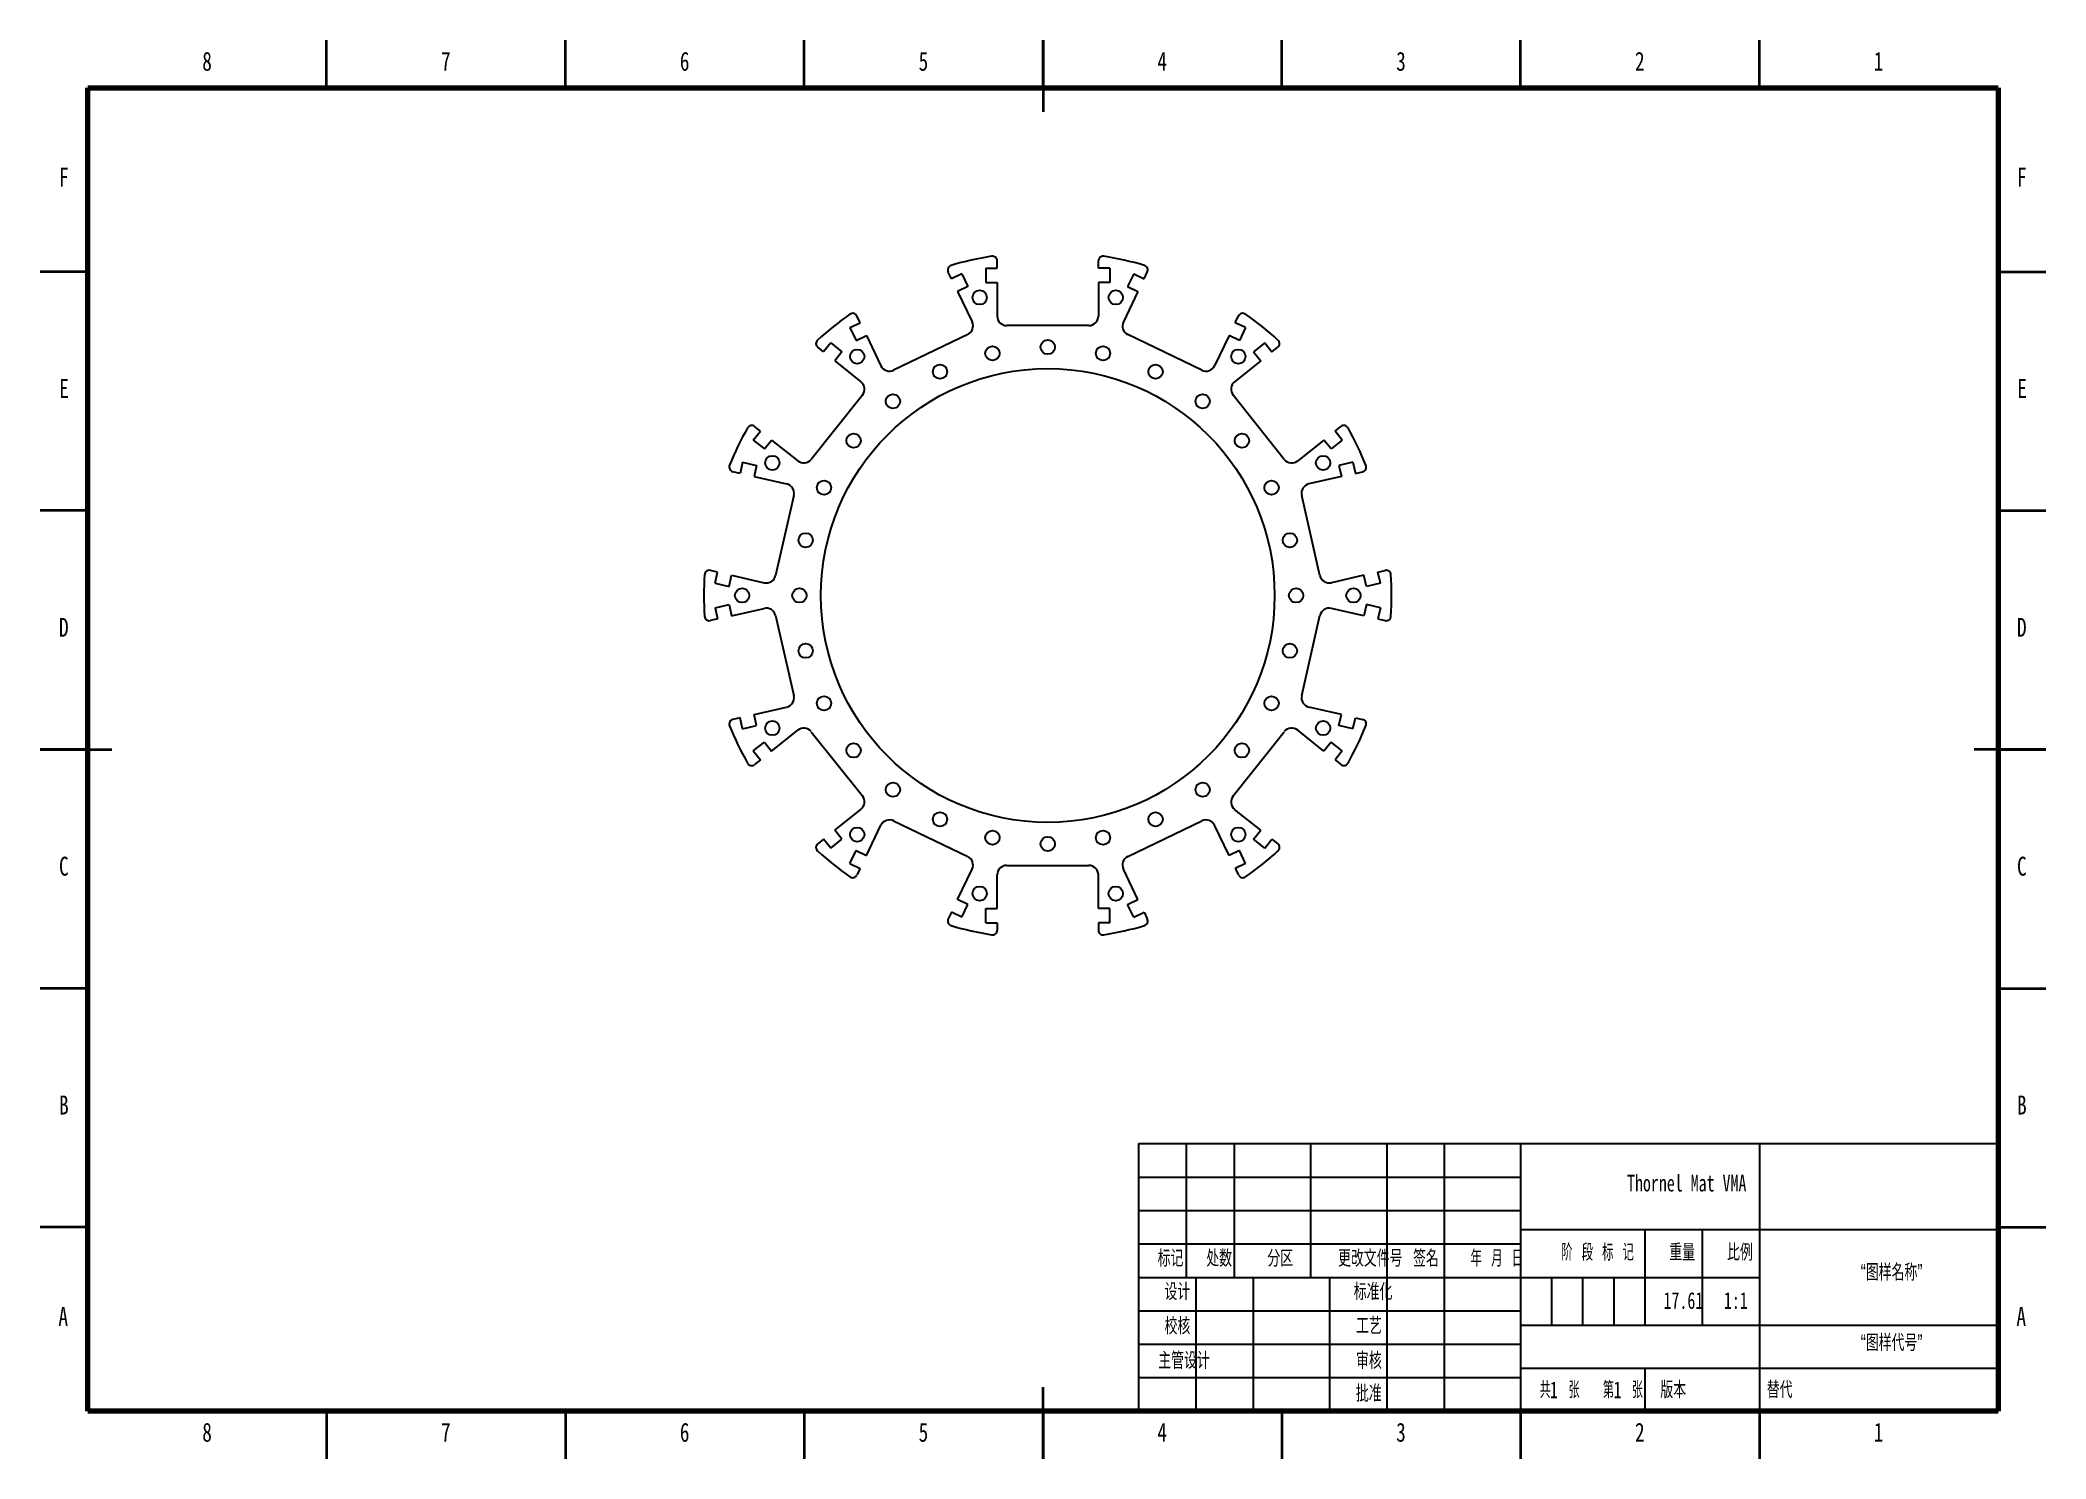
# Model space of a CAD drawing. Header units: millimetres. Extents: x 0 to 42, y 0 to 29.7.
import ezdxf

# ---------------------------------------------------------------- set-up
doc = ezdxf.new("R2010")
doc.units = ezdxf.units.MM
for name, color, linetype in [('10', 7, 'Continuous'), ('5', 7, 'Continuous'), ('SLD-0', 7, 'Continuous')]:
    doc.layers.add(name, color=color, linetype=linetype)
doc.styles.add('SLDTEXTSTYLE0', font='TXT', dxfattribs={"width": 0.7})
doc.styles.add('SLDTEXTSTYLE1', font='TXT', dxfattribs={"width": 0.7, "bigfont": 'bigfont'})
doc.styles.add('SLDTEXTSTYLE2', font='TXT', dxfattribs={"width": 0.6, "bigfont": 'bigfont'})
doc.styles.add('SLDTEXTSTYLE3', font='TXT', dxfattribs={"width": 0.614286, "bigfont": 'bigfont'})
doc.styles.add('SLDTEXTSTYLE4', font='TXT', dxfattribs={"width": 0.62, "bigfont": 'bigfont'})
doc.styles.add('SLDTEXTSTYLE5', font='TXT', dxfattribs={"width": 0.75})

msp = doc.modelspace()

# ---------------------------------------------------------------- linework, layer by layer
at = {"color": 7, "linetype": 'Continuous', "lineweight": 35}
for p, q in [((6, 28.7), (6, 29.7)), ((11, 28.7), (11, 29.7)), ((16, 28.7), (16, 29.7)), ((21, 28.7), (21, 29.7)), ((21, 29.7), (21, 28.2)), ((26, 28.7), (26, 29.7)), ((31, 28.7), (31, 29.7)), ((36, 28.7), (36, 29.7)), ((1, 24.85), (0, 24.85)), ((41, 24.85), (42, 24.85)), ((1, 19.85), (0, 19.85)), ((41, 19.85), (42, 19.85)), ((1, 14.85), (0, 14.85)), ((0, 14.85), (1.5, 14.85)), ((42, 14.85), (40.5, 14.85)), ((41, 14.85), (42, 14.85)), ((1, 9.85), (0, 9.85)), ((41, 9.85), (42, 9.85)), ((1, 4.85), (0, 4.85)), ((41, 4.85), (42, 4.85)), ((21, 0), (21, 1.5)), ((6, 1), (6, 0)), ((11, 1), (11, 0)), ((16, 1), (16, 0)), ((21, 1), (21, 0)), ((26, 1), (26, 0)), ((31, 1), (31, 0)), ((36, 1), (36, 0))]:
    msp.add_line(p, q, dxfattribs=at)
at = {"color": 7, "linetype": 'Continuous', "lineweight": 70}
for p, q in [((1, 1), (1, 28.7)), ((1, 28.7), (41, 28.7)), ((41, 28.7), (41, 1)), ((41, 1), (1, 1))]:
    msp.add_line(p, q, dxfattribs=at)
at = {"color": 7, "linetype": 'Continuous', "lineweight": 25}
for p, q in [((19.082, 24.705), (19.015, 24.844)), ((19.299, 24.809), (19.082, 24.705)), ((19.299, 24.809), (19.429, 24.539)), ((19.8, 24.924), (20.04, 24.924)), ((19.8, 24.924), (19.8, 24.624)), ((20.04, 24.924), (20.04, 25.078)), ((22.16, 24.924), (22.16, 25.078)), ((22.4, 24.924), (22.16, 24.924)), ((22.4, 24.924), (22.4, 24.624)), ((22.9, 24.809), (22.77, 24.539)), ((22.9, 24.809), (23.117, 24.705)), ((23.117, 24.705), (23.184, 24.844)), ((19.429, 24.539), (19.213, 24.435)), ((19.213, 24.435), (19.516, 23.804)), ((19.8, 24.624), (20.04, 24.624)), ((20.04, 24.624), (20.04, 23.924)), ((22.16, 24.624), (22.16, 23.924)), ((22.4, 24.624), (22.16, 24.624)), ((22.986, 24.435), (22.683, 23.804)), ((22.77, 24.539), (22.986, 24.435)), ((16.956, 23.681), (17.172, 23.785)), ((16.956, 23.681), (17.086, 23.411)), ((17.172, 23.785), (17.105, 23.925)), ((19.423, 23.537), (17.873, 22.791)), ((21.96, 23.724), (20.24, 23.724)), ((24.326, 22.791), (22.776, 23.537)), ((25.027, 23.785), (25.094, 23.925)), ((25.243, 23.681), (25.027, 23.785)), ((25.243, 23.681), (25.113, 23.411)), ((16.405, 23.173), (16.284, 23.27)), ((16.555, 23.361), (16.405, 23.173)), ((16.555, 23.361), (16.789, 23.174)), ((16.789, 23.174), (16.639, 22.986)), ((17.086, 23.411), (17.303, 23.515)), ((17.303, 23.515), (17.606, 22.884)), ((24.897, 23.515), (24.593, 22.884)), ((25.113, 23.411), (24.897, 23.515)), ((25.645, 23.361), (25.41, 23.174)), ((25.41, 23.174), (25.56, 22.986)), ((25.645, 23.361), (25.794, 23.173)), ((25.794, 23.173), (25.915, 23.27)), ((16.639, 22.986), (17.187, 22.55)), ((25.56, 22.986), (25.012, 22.55)), ((17.218, 22.269), (16.146, 20.924)), ((26.053, 20.924), (24.981, 22.269)), ((14.933, 21.328), (15.083, 21.516)), ((15.083, 21.516), (14.962, 21.612)), ((27.116, 21.516), (27.237, 21.612)), ((27.266, 21.328), (27.116, 21.516)), ((14.933, 21.328), (15.168, 21.141)), ((15.168, 21.141), (15.318, 21.329)), ((15.318, 21.329), (15.865, 20.892)), ((26.881, 21.329), (26.334, 20.892)), ((27.031, 21.141), (26.881, 21.329)), ((27.266, 21.328), (27.031, 21.141)), ((14.657, 20.631), (14.506, 20.666)), ((14.711, 20.865), (14.657, 20.631)), ((14.711, 20.865), (15.003, 20.798)), ((15.003, 20.798), (14.95, 20.564)), ((27.489, 20.865), (27.196, 20.798)), ((27.196, 20.798), (27.249, 20.564)), ((27.489, 20.865), (27.542, 20.631)), ((27.542, 20.631), (27.693, 20.666)), ((14.95, 20.564), (15.632, 20.409)), ((15.783, 20.169), (15.4, 18.492)), ((26.799, 18.492), (26.417, 20.169)), ((27.249, 20.564), (26.567, 20.409)), ((14.185, 18.564), (14.035, 18.599)), ((14.132, 18.33), (14.185, 18.564)), ((14.425, 18.264), (14.478, 18.498)), ((14.478, 18.498), (15.16, 18.342)), ((27.721, 18.498), (27.039, 18.342)), ((27.775, 18.264), (27.721, 18.498)), ((28.014, 18.564), (28.164, 18.599)), ((28.067, 18.33), (28.014, 18.564)), ((14.132, 18.33), (14.425, 18.264)), ((28.067, 18.33), (27.775, 18.264)), ((14.132, 17.817), (14.425, 17.883)), ((14.132, 17.817), (14.185, 17.583)), ((14.425, 17.883), (14.478, 17.649)), ((14.478, 17.649), (15.16, 17.805)), ((15.4, 17.655), (15.783, 15.978)), ((26.417, 15.978), (26.799, 17.655)), ((27.721, 17.649), (27.039, 17.805)), ((27.775, 17.883), (27.721, 17.649)), ((28.067, 17.817), (27.775, 17.883)), ((28.067, 17.817), (28.014, 17.583)), ((14.185, 17.583), (14.035, 17.548)), ((28.014, 17.583), (28.164, 17.548)), ((14.95, 15.583), (15.632, 15.738)), ((15.003, 15.349), (14.95, 15.583)), ((27.249, 15.583), (26.567, 15.738)), ((27.196, 15.349), (27.249, 15.583)), ((14.657, 15.516), (14.506, 15.481)), ((14.711, 15.282), (14.657, 15.516)), ((14.711, 15.282), (15.003, 15.349)), ((15.318, 14.818), (15.865, 15.255)), ((16.146, 15.223), (17.218, 13.878)), ((24.981, 13.878), (26.053, 15.223)), ((26.881, 14.818), (26.334, 15.255)), ((27.489, 15.282), (27.196, 15.349)), ((27.489, 15.282), (27.542, 15.516)), ((27.542, 15.516), (27.693, 15.481)), ((14.933, 14.819), (15.168, 15.006)), ((14.933, 14.819), (15.083, 14.631)), ((15.168, 15.006), (15.318, 14.818)), ((27.031, 15.006), (26.881, 14.818)), ((27.266, 14.819), (27.031, 15.006)), ((27.266, 14.819), (27.116, 14.631)), ((15.083, 14.631), (14.962, 14.535)), ((27.116, 14.631), (27.237, 14.535)), ((16.639, 13.161), (17.187, 13.597)), ((25.56, 13.161), (25.012, 13.597)), ((16.789, 12.973), (16.639, 13.161)), ((17.303, 12.632), (17.606, 13.263)), ((17.873, 13.356), (19.423, 12.61)), ((22.776, 12.61), (24.326, 13.356)), ((24.897, 12.632), (24.593, 13.263)), ((25.41, 12.973), (25.56, 13.161)), ((16.405, 12.974), (16.284, 12.878)), ((16.555, 12.786), (16.405, 12.974)), ((16.555, 12.786), (16.789, 12.973)), ((16.956, 12.466), (17.086, 12.736)), ((17.086, 12.736), (17.303, 12.632)), ((25.113, 12.736), (24.897, 12.632)), ((25.243, 12.466), (25.113, 12.736)), ((25.645, 12.786), (25.41, 12.973)), ((25.645, 12.786), (25.794, 12.974)), ((25.794, 12.974), (25.915, 12.878)), ((16.956, 12.466), (17.172, 12.362)), ((17.172, 12.362), (17.105, 12.223)), ((19.213, 11.712), (19.516, 12.343)), ((20.04, 11.524), (20.04, 12.224)), ((20.24, 12.424), (21.96, 12.424)), ((22.16, 11.524), (22.16, 12.224)), ((22.986, 11.712), (22.683, 12.343)), ((25.243, 12.466), (25.027, 12.362)), ((25.027, 12.362), (25.094, 12.223)), ((19.082, 11.442), (19.015, 11.303)), ((19.299, 11.338), (19.082, 11.442)), ((19.429, 11.608), (19.213, 11.712)), ((19.299, 11.338), (19.429, 11.608)), ((19.8, 11.524), (20.04, 11.524)), ((19.8, 11.224), (19.8, 11.524)), ((22.4, 11.524), (22.16, 11.524)), ((22.4, 11.224), (22.4, 11.524)), ((22.77, 11.608), (22.986, 11.712)), ((22.9, 11.338), (22.77, 11.608)), ((22.9, 11.338), (23.117, 11.442)), ((23.117, 11.442), (23.184, 11.303)), ((19.8, 11.224), (20.04, 11.224)), ((20.04, 11.224), (20.04, 11.069)), ((22.4, 11.224), (22.16, 11.224)), ((22.16, 11.224), (22.16, 11.069))]:
    msp.add_line(p, q, dxfattribs=at)
for centre, radius in [((19.675, 24.313), 0.15), ((22.524, 24.313), 0.15), ((17.109, 23.077), 0.15), ((19.942, 23.143), 0.15), ((21.1, 23.274), 0.15), ((22.257, 23.143), 0.15), ((25.09, 23.077), 0.15), ((21.1, 18.074), 4.75), ((18.843, 22.759), 0.15), ((23.356, 22.759), 0.15), ((17.857, 22.139), 0.15), ((24.342, 22.139), 0.15), ((17.034, 21.316), 0.15), ((25.165, 21.316), 0.15), ((15.333, 20.85), 0.15), ((26.866, 20.85), 0.15), ((16.415, 20.33), 0.15), ((25.785, 20.33), 0.15), ((16.03, 19.231), 0.15), ((26.169, 19.231), 0.15), ((14.7, 18.074), 0.15), ((15.9, 18.074), 0.15), ((26.3, 18.074), 0.15), ((27.5, 18.074), 0.15), ((16.03, 16.916), 0.15), ((26.169, 16.916), 0.15), ((16.415, 15.817), 0.15), ((25.785, 15.817), 0.15), ((15.333, 15.297), 0.15), ((26.866, 15.297), 0.15), ((17.034, 14.831), 0.15), ((25.165, 14.831), 0.15), ((17.857, 14.008), 0.15), ((24.342, 14.008), 0.15), ((18.843, 13.389), 0.15), ((23.356, 13.389), 0.15), ((17.109, 13.07), 0.15), ((19.942, 13.004), 0.15), ((21.1, 12.874), 0.15), ((22.257, 13.004), 0.15), ((25.09, 13.07), 0.15), ((19.675, 11.834), 0.15), ((22.524, 11.834), 0.15)]:
    msp.add_circle(centre, radius, dxfattribs=at)
for centre, radius, start, end in [((19.106, 24.888), 0.1, 106.3111, 205.7143), ((21.1, 18.074), 7.2, 99.4032, 106.3111), ((19.94, 25.078), 0.1, 0, 99.4032), ((22.26, 25.078), 0.1, 80.5968, 180), ((21.1, 18.074), 7.2, 73.6889, 80.5968), ((23.094, 24.888), 0.1, 334.2857, 73.6889), ((21.1, 18.074), 7.2, 125.1174, 132.0254), ((17.015, 23.881), 0.1, 25.7143, 125.1174), ((25.184, 23.881), 0.1, 54.8826, 154.2857), ((21.1, 18.074), 7.2, 47.9746, 54.8826), ((19.336, 23.717), 0.2, 295.7143, 25.7143), ((20.24, 23.924), 0.2, 180, 270), ((21.96, 23.924), 0.2, 270, 0), ((22.863, 23.717), 0.2, 154.2857, 244.2857), ((16.346, 23.348), 0.1, 132.0254, 231.4286), ((25.853, 23.348), 0.1, 308.5714, 47.9746), ((17.787, 22.971), 0.2, 205.7143, 295.7143), ((24.413, 22.971), 0.2, 244.2857, 334.2857), ((17.062, 22.393), 0.2, 321.4286, 51.4286), ((25.137, 22.393), 0.2, 128.5714, 218.5714), ((21.1, 18.074), 7.2, 150.8317, 157.7397), ((14.9, 21.534), 0.1, 51.4286, 150.8317), ((27.299, 21.534), 0.1, 29.1683, 128.5714), ((21.1, 18.074), 7.2, 22.2603, 29.1683), ((14.529, 20.763), 0.1, 157.7397, 257.1429), ((15.99, 21.049), 0.2, 231.4286, 321.4286), ((26.209, 21.049), 0.2, 218.5714, 308.5714), ((27.67, 20.763), 0.1, 282.8571, 22.2603), ((15.588, 20.214), 0.2, 347.1429, 77.1429), ((26.612, 20.214), 0.2, 102.8571, 192.8571), ((21.1, 18.074), 7.2, 176.546, 183.454), ((14.012, 18.501), 0.1, 77.1429, 176.546), ((15.205, 18.537), 0.2, 257.1429, 347.1429), ((26.994, 18.537), 0.2, 192.8571, 282.8571), ((28.187, 18.501), 0.1, 3.454, 102.8571), ((21.1, 18.074), 7.2, 356.546, 3.454), ((15.205, 17.61), 0.2, 12.8571, 102.8571), ((26.994, 17.61), 0.2, 77.1429, 167.1429), ((14.012, 17.646), 0.1, 183.454, 282.8571), ((28.187, 17.646), 0.1, 257.1429, 356.546), ((15.588, 15.933), 0.2, 282.8571, 12.8571), ((26.612, 15.933), 0.2, 167.1429, 257.1429), ((14.529, 15.384), 0.1, 102.8571, 202.2603), ((21.1, 18.074), 7.2, 202.2603, 209.1683), ((15.99, 15.099), 0.2, 38.5714, 128.5714), ((26.209, 15.099), 0.2, 51.4286, 141.4286), ((21.1, 18.074), 7.2, 330.8317, 337.7397), ((27.67, 15.384), 0.1, 337.7397, 77.1429), ((14.9, 14.613), 0.1, 209.1683, 308.5714), ((27.299, 14.613), 0.1, 231.4286, 330.8317), ((17.062, 13.754), 0.2, 308.5714, 38.5714), ((25.137, 13.754), 0.2, 141.4286, 231.4286), ((17.787, 13.176), 0.2, 64.2857, 154.2857), ((24.413, 13.176), 0.2, 25.7143, 115.7143), ((16.346, 12.799), 0.1, 128.5714, 227.9746), ((21.1, 18.074), 7.2, 227.9746, 234.8826), ((19.336, 12.43), 0.2, 334.2857, 64.2857), ((22.863, 12.43), 0.2, 115.7143, 205.7143), ((21.1, 18.074), 7.2, 305.1174, 312.0254), ((25.853, 12.799), 0.1, 312.0254, 51.4286), ((17.015, 12.266), 0.1, 234.8826, 334.2857), ((20.24, 12.224), 0.2, 90, 180), ((21.96, 12.224), 0.2, 0, 90), ((25.184, 12.266), 0.1, 205.7143, 305.1174), ((19.106, 11.259), 0.1, 154.2857, 253.6889), ((21.1, 18.074), 7.2, 253.6889, 260.5968), ((19.94, 11.069), 0.1, 260.5968, 0), ((22.26, 11.069), 0.1, 180, 279.4032), ((21.1, 18.074), 7.2, 279.4032, 286.3111), ((23.094, 11.259), 0.1, 286.3111, 25.7143)]:
    msp.add_arc(centre, radius, start, end, dxfattribs=at)
at = {"layer": '10', "color": 7, "lineweight": 25}
for p, q in [((24, 6.6), (24, 3.8)), ((25, 6.6), (25, 3.8)), ((26.6, 6.6), (26.6, 3.8)), ((28.2, 6.6), (28.2, 1)), ((29.4, 6.6), (29.4, 1)), ((31, 6.6), (31, 1)), ((36, 6.6), (36, 3.8)), ((31, 4.8), (41, 4.8)), ((33.599, 4.8), (33.599, 2.8)), ((34.8, 4.8), (34.8, 2.8)), ((23, 4.5), (31, 4.5)), ((23, 3.8), (36, 3.8)), ((24.2, 3.8), (24.2, 1)), ((25.4, 3.8), (25.4, 1)), ((27, 3.8), (27, 1)), ((36, 3.8), (36, 1)), ((23, 3.1), (31, 3.1)), ((31, 2.8), (41, 2.8)), ((23, 2.4), (31, 2.4)), ((23, 1.7), (31, 1.7)), ((31, 1.9), (41, 1.9))]:
    msp.add_line(p, q, dxfattribs=at)
at = {"layer": '10', "color": 7}
for p, q in [((23, 5.9), (31, 5.9)), ((23, 5.2), (31, 5.2))]:
    msp.add_line(p, q, dxfattribs=at)
at = {"layer": '5', "color": 7, "lineweight": 25}
for q in [(41, 6.6), (23, 1)]:
    msp.add_line((23, 6.6), q, dxfattribs=at)
at = {"layer": 'SLD-0'}
for p, q in [((31.65, 3.8), (31.65, 2.8)), ((32.3, 3.8), (32.3, 2.8)), ((32.95, 3.8), (32.95, 2.8))]:
    msp.add_line(p, q, dxfattribs=at)
at = {"layer": 'SLD-0', "lineweight": 25}
msp.add_line((33.599, 1.9), (33.599, 1), dxfattribs=at)

# ---------------------------------------------------------------- texts
at = {"color": 7, "linetype": 'Continuous', "lineweight": 0, "char_height": 0.397, "attachment_point": 2, "style": 'SLDTEXTSTYLE5'}
for s, insert in [('8', (3.496, 29.456)), ('7', (8.496, 29.456)), ('6', (13.496, 29.456)), ('5', (18.496, 29.456)), ('4', (23.496, 29.456)), ('3', (28.496, 29.456)), ('2', (33.496, 29.456)), ('1', (38.496, 29.456)), ('F', (0.496, 27.031)), ('F', (41.496, 27.031)), ('E', (0.501, 22.606)), ('E', (41.501, 22.606)), ('D', (0.495, 17.606)), ('D', (41.495, 17.606)), ('C', (0.496, 12.606)), ('C', (41.496, 12.606)), ('B', (0.497, 7.606)), ('B', (41.497, 7.606)), ('A', (0.484, 3.181)), ('A', (41.484, 3.181)), ('8', (3.496, 0.756)), ('7', (8.496, 0.756)), ('6', (13.496, 0.756)), ('5', (18.496, 0.756)), ('4', (23.496, 0.756)), ('3', (28.496, 0.756)), ('2', (33.496, 0.756)), ('1', (38.496, 0.756))]:
    msp.add_mtext(s, dxfattribs=dict(at, insert=insert))
at = {"layer": '10', "char_height": 0.35}
for s, insert, attachment_point, style in [('Thornel Mat VMA', (34.479, 5.948), 2, 'SLDTEXTSTYLE0'), ('标记', (23.671, 4.372), 2, 'SLDTEXTSTYLE1'), ('处数', (24.689, 4.372), 2, 'SLDTEXTSTYLE1'), ('分区', (25.968, 4.372), 2, 'SLDTEXTSTYLE1'), ('更改文件号', (27.853, 4.372), 2, 'SLDTEXTSTYLE1'), ('签名', (29.019, 4.372), 2, 'SLDTEXTSTYLE1'), ('年 月 日', (30.504, 4.372), 2, 'SLDTEXTSTYLE4'), ('阶 段 标 记', (32.613, 4.499), 2, 'SLDTEXTSTYLE3'), ('重量', (34.385, 4.499), 2, 'SLDTEXTSTYLE1'), ('比例', (35.594, 4.499), 2, 'SLDTEXTSTYLE1'), ('“图样名称”', (38.769, 4.079), 2, 'SLDTEXTSTYLE1'), ('设计', (23.815, 3.673), 2, 'SLDTEXTSTYLE1'), ('标准化', (27.912, 3.673), 2, 'SLDTEXTSTYLE1'), ('17.61', (34.41, 3.49), 2, 'SLDTEXTSTYLE0'), ('1:1', (35.508, 3.49), 2, 'SLDTEXTSTYLE0'), ('校核', (23.815, 2.956), 2, 'SLDTEXTSTYLE1'), ('工艺', (27.824, 2.96), 2, 'SLDTEXTSTYLE1'), ('“图样代号”', (38.769, 2.605), 2, 'SLDTEXTSTYLE1'), ('主管设计', (23.953, 2.233), 2, 'SLDTEXTSTYLE1'), ('审核', (27.823, 2.233), 2, 'SLDTEXTSTYLE1'), ('批准', (27.822, 1.544), 2, 'SLDTEXTSTYLE1'), ('共  张', (31.818, 1.62), 2, 'SLDTEXTSTYLE2'), ('1', (31.614, 1.62), 1, 'SLDTEXTSTYLE0'), ('第  张', (33.144, 1.62), 2, 'SLDTEXTSTYLE2'), ('1', (32.948, 1.62), 1, 'SLDTEXTSTYLE0'), ('版本', (34.196, 1.62), 2, 'SLDTEXTSTYLE1')]:
    msp.add_mtext(s, dxfattribs=dict(at, insert=insert, attachment_point=attachment_point, style=style))
at = {"layer": 'SLD-0', "insert": (36.156, 1.62), "char_height": 0.35, "attachment_point": 1, "style": 'SLDTEXTSTYLE1'}
msp.add_mtext('替代', dxfattribs=at)

doc.saveas('drawing.dxf')
